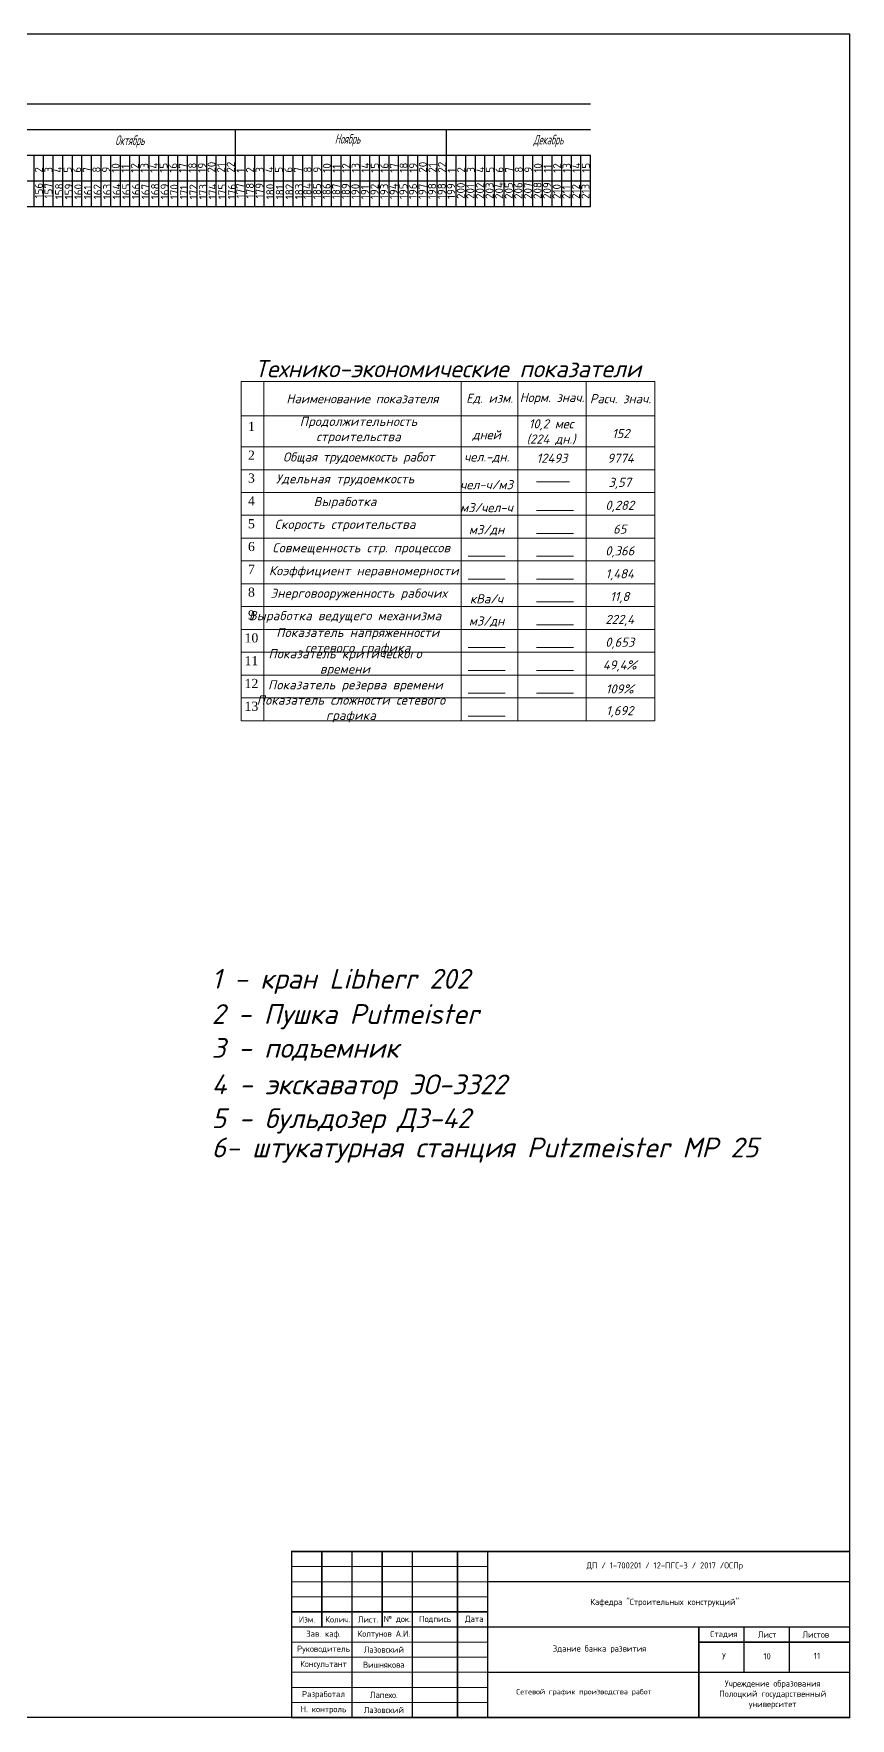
# Model space of a CAD drawing. Header units: millimetres. Extents: x 545956 to 559840, y 1708517 to 1711661.
# Drawn here: x 552818 to 553414, y 1708545 to 1709773 of the extents above; entities that cross this region are included whole.
import ezdxf

# ---------------------------------------------------------------- set-up
doc = ezdxf.new("R2010")
doc.units = ezdxf.units.MM
doc.header["$LTSCALE"] = 5
doc.layers.get('0').update_dxf_attribs({"lineweight": 30})
for name, color, linetype, lineweight in [('0.1 mm ISO', 7, 'Continuous', 9), ('0.5 mm ISO', 7, 'Continuous', 50), ('02 Тонкая линия', 3, 'Continuous', 25), ('ramochka', 18, 'Continuous', 50), ('text', 161, 'Continuous', 20), ('Краны с радиусами', 7, 'Continuous', 5), ('Тонкая', 250, 'Continuous', 5)]:
    doc.layers.add(name, color=color, linetype=linetype, lineweight=lineweight)
doc.styles.add('GOST 2.304', font='CS_Gost2304.shx', dxfattribs={"width": 0.75, "oblique": 10})
doc.styles.get("Standard").update_dxf_attribs({"font": 'isocpeur.ttf'})
doc.styles.add('style2', font='isocpeui.ttf')

msp = doc.modelspace()

# ---------------------------------------------------------------- linework, layer by layer
at = {"ltscale": 0.1}
for p, q in [((551698.1, 1709772.9), (553413.4, 1709772.9)), ((553413.4, 1709772.9), (553413.4, 1708545.3)), ((553413.4, 1708545.3), (551698.1, 1708545.3))]:
    msp.add_line(p, q, dxfattribs=at)
at = {"color": 7, "linetype": 'ByBlock', "ltscale": 0.4}
msp.add_line((552965.4, 1709684.4), (552965.4, 1709703), dxfattribs=at)
at = {"layer": '0.1 mm ISO'}
for p, q in [((553149.4, 1708655.3), (553006.4, 1708655.3)), ((553149.4, 1708644.3), (553006.4, 1708644.3)), ((553149.4, 1708633.3), (553006.4, 1708633.3)), ((553149.4, 1708600.3), (553006.4, 1708600.3)), ((553149.4, 1708589.3), (553006.4, 1708589.3)), ((553149.4, 1708578.3), (553006.4, 1708578.3)), ((553149.4, 1708567.3), (553006.4, 1708567.3)), ((553149.4, 1708556.3), (553006.4, 1708556.3))]:
    msp.add_line(p, q, dxfattribs=at)
at = {"layer": '0.5 mm ISO', "const_width": 1.1}
for points in [[(553006.4, 1708666.3), (553006.4, 1708545.3), (553413.4, 1708545.3), (553413.4, 1708666.3), (553006.4, 1708666.3)], [(553028.4, 1708666.3), (553028.4, 1708611.3)], [(553050.4, 1708666.3), (553050.4, 1708545.3)], [(553072.4, 1708666.3), (553072.4, 1708611.3)], [(553094.4, 1708666.3), (553094.4, 1708545.3)], [(553127.4, 1708666.3), (553127.4, 1708545.3)], [(553149.4, 1708666.3), (553149.4, 1708545.3)], [(553149.4, 1708644.3), (553413.4, 1708644.3)], [(553006.4, 1708622.3), (553149.4, 1708622.3)], [(553006.4, 1708611.3), (553149.4, 1708611.3)], [(553149.4, 1708611.3), (553413.4, 1708611.3)], [(553303.4, 1708611.3), (553303.4, 1708545.3)], [(553336.4, 1708611.3), (553336.4, 1708578.3)], [(553369.4, 1708611.3), (553369.4, 1708578.3)], [(553303.4, 1708600.3), (553413.4, 1708600.3)], [(553149.4, 1708578.3), (553413.4, 1708578.3)]]:
    msp.add_lwpolyline(points, dxfattribs=at)
at = {"layer": 'ramochka', "color": 7, "lineweight": 30}
for p, q in [((551708.2, 1709721.7), (553224.4, 1709721.7)), ((551708.2, 1709703), (553224.4, 1709703)), ((552965.4, 1709647), (552965.4, 1709703)), ((553119.4, 1709647), (553119.4, 1709703)), ((551708.2, 1709684.4), (553224.4, 1709684.4)), ((552818.4, 1709647), (552818.4, 1709684.4)), ((552825.4, 1709647), (552825.4, 1709684.4)), ((552832.4, 1709647), (552832.4, 1709684.4)), ((552839.4, 1709647), (552839.4, 1709684.4)), ((552846.4, 1709647), (552846.4, 1709684.4)), ((552853.4, 1709647), (552853.4, 1709684.4)), ((552860.4, 1709647), (552860.4, 1709684.4)), ((552867.4, 1709647), (552867.4, 1709684.4)), ((552874.4, 1709647), (552874.4, 1709684.4)), ((552881.4, 1709647), (552881.4, 1709684.4)), ((552888.4, 1709647), (552888.4, 1709684.4)), ((552888.4, 1709647), (552888.4, 1709684.4)), ((552895.4, 1709647), (552895.4, 1709684.4)), ((552902.4, 1709647), (552902.4, 1709684.4)), ((552909.4, 1709647), (552909.4, 1709684.4)), ((552916.4, 1709647), (552916.4, 1709684.4)), ((552923.4, 1709647), (552923.4, 1709684.4)), ((552930.4, 1709647), (552930.4, 1709684.4)), ((552937.4, 1709647), (552937.4, 1709684.4)), ((552944.4, 1709647), (552944.4, 1709684.4)), ((552951.4, 1709647), (552951.4, 1709684.4)), ((552958.4, 1709647), (552958.4, 1709684.4)), ((552972.4, 1709647), (552972.4, 1709684.4)), ((552979.4, 1709647), (552979.4, 1709684.4)), ((552986.4, 1709647), (552986.4, 1709684.4)), ((552993.4, 1709647), (552993.4, 1709684.4)), ((553000.4, 1709647), (553000.4, 1709684.4)), ((553007.4, 1709647), (553007.4, 1709684.4)), ((553014.4, 1709647), (553014.4, 1709684.4)), ((553021.4, 1709647), (553021.4, 1709684.4)), ((553028.4, 1709647), (553028.4, 1709684.4)), ((553035.4, 1709647), (553035.4, 1709684.4)), ((553042.4, 1709647), (553042.4, 1709684.4)), ((553049.4, 1709647), (553049.4, 1709684.4)), ((553056.4, 1709647), (553056.4, 1709684.4)), ((553063.4, 1709647), (553063.4, 1709684.4)), ((553070.4, 1709647), (553070.4, 1709684.4)), ((553077.4, 1709647), (553077.4, 1709684.4)), ((553084.4, 1709647), (553084.4, 1709684.4)), ((553091.4, 1709647), (553091.4, 1709684.4)), ((553098.4, 1709647), (553098.4, 1709684.4)), ((553105.4, 1709647), (553105.4, 1709684.4)), ((553112.4, 1709647), (553112.4, 1709684.4)), ((553119.4, 1709647), (553119.4, 1709684.4)), ((553126.4, 1709647), (553126.4, 1709684.4)), ((553133.4, 1709647), (553133.4, 1709684.4)), ((553140.4, 1709647), (553140.4, 1709684.4)), ((553147.4, 1709647), (553147.4, 1709684.4)), ((553154.4, 1709647), (553154.4, 1709684.4)), ((553161.4, 1709647), (553161.4, 1709684.4)), ((553168.4, 1709647), (553168.4, 1709684.4)), ((553175.4, 1709647), (553175.4, 1709684.4)), ((553175.4, 1709647), (553175.4, 1709684.4)), ((553182.4, 1709647), (553182.4, 1709684.4)), ((553189.4, 1709647), (553189.4, 1709684.4)), ((553189.4, 1709647), (553189.4, 1709684.4)), ((553196.4, 1709647), (553196.4, 1709684.4)), ((553196.4, 1709647), (553196.4, 1709684.4)), ((553203.4, 1709647), (553203.4, 1709684.4)), ((553203.4, 1709647), (553203.4, 1709684.4)), ((553210.4, 1709647), (553210.4, 1709684.4)), ((553210.4, 1709647), (553210.4, 1709684.4)), ((553217.4, 1709647), (553217.4, 1709684.4)), ((553217.4, 1709647), (553217.4, 1709684.4)), ((553224.4, 1709647), (553224.4, 1709684.4)), ((553224.4, 1709647), (553224.4, 1709684.4)), ((551708.2, 1709665.7), (553224.4, 1709665.7)), ((551744.3, 1709665.7), (553224.4, 1709665.7)), ((551708.2, 1709647), (553224.4, 1709647))]:
    msp.add_line(p, q, dxfattribs=at)
at = {"layer": 'Краны с радиусами'}
for p, q in [((552969.5, 1709519.4), (552969.5, 1709272)), ((552969.5, 1709519.4), (553271.2, 1709519.4)), ((552986.1, 1709519.4), (552986.1, 1709272)), ((553129.9, 1709272), (553129.9, 1709518.9)), ((553171.4, 1709519.4), (553171.4, 1709272)), ((553221.3, 1709519.4), (553221.3, 1709272)), ((553271.2, 1709519.4), (553271.2, 1709272)), ((553271.2, 1709494.3), (552969.5, 1709494.3)), ((553002.5, 1709494.3), (553213.1, 1709494.3)), ((552969.5, 1709471.7), (553271.2, 1709471.7)), ((553271.2, 1709455), (552969.5, 1709455)), ((553002.5, 1709455), (553271.2, 1709455)), ((552969.5, 1709438.4), (553271.2, 1709438.4)), ((552969.5, 1709438.4), (553271.2, 1709438.4)), ((553271.2, 1709438.4), (553002.5, 1709438.4)), ((552969.5, 1709421.8), (553271.2, 1709421.8)), ((552969.5, 1709421.8), (553271.2, 1709421.8)), ((552969.5, 1709405.1), (553271.2, 1709405.1)), ((552969.5, 1709405.1), (553271.2, 1709405.1)), ((552969.5, 1709388.5), (553271.2, 1709388.5)), ((552969.5, 1709388.5), (553271.2, 1709388.5)), ((552969.5, 1709371.8), (553271.2, 1709371.8)), ((552969.5, 1709371.8), (553271.2, 1709371.8)), ((552969.5, 1709355.2), (553271.2, 1709355.2)), ((552969.5, 1709355.2), (553271.2, 1709355.2)), ((552969.5, 1709338.6), (553271.2, 1709338.6)), ((552969.5, 1709338.6), (553271.2, 1709338.6)), ((552969.5, 1709321.9), (553271.2, 1709321.9)), ((552969.5, 1709321.9), (553271.2, 1709321.9)), ((552969.5, 1709305.3), (553271.2, 1709305.3)), ((552969.5, 1709305.3), (553271.2, 1709305.3)), ((552969.5, 1709288.6), (553271.2, 1709288.6)), ((552969.5, 1709288.6), (553271.2, 1709288.6)), ((552969.5, 1709272), (553271.2, 1709272)), ((552969.5, 1709272), (553271.2, 1709272))]:
    msp.add_line(p, q, dxfattribs=at)
at = {"layer": 'Тонкая', "linetype": 'ByBlock', "ltscale": 0.2}
for p, q in [((553184.9, 1709446.2), (553209, 1709446.2)), ((553185, 1709425.2), (553212, 1709425.2)), ((553185, 1709408.5), (553212, 1709408.5)), ((553135.1, 1709391.9), (553162, 1709391.9)), ((553185, 1709391.9), (553212, 1709391.9)), ((553135.1, 1709375.3), (553162, 1709375.3)), ((553185, 1709375.3), (553212, 1709375.3)), ((553185, 1709358.6), (553212, 1709358.6)), ((553185, 1709342), (553212, 1709342)), ((553135.1, 1709325.3), (553162, 1709325.3)), ((553185, 1709325.3), (553212, 1709325.3)), ((553135.1, 1709308.7), (553162, 1709308.7)), ((553185, 1709308.7), (553212, 1709308.7)), ((553135.1, 1709292.1), (553162, 1709292.1)), ((553185, 1709292.1), (553212, 1709292.1)), ((553135.1, 1709275.4), (553162, 1709275.4))]:
    msp.add_line(p, q, dxfattribs=at)

# ---------------------------------------------------------------- texts
at = {"style": 'style2'}
for s, p in [('1 - кран Libherr 202', (552948, 1709076.7)), ('2 - Пушка Putmeister', (552948, 1709051)), ('3 - подъемник', (552948, 1709026.3)), ('4 - экскаватор ЭО-3322', (552948, 1708999.7)), ('5 - бульдозер ДЗ-42', (552948, 1708975)), ('6- штукатурная станция Putzmeister MP 25', (552948, 1708953.7))]:
    msp.add_text(s, height=14.4, dxfattribs=at).set_placement(p)
at = {"layer": '0.1 mm ISO', "char_height": 3.85, "attachment_point": 5}
for s, insert, width in [('{\\H1.1667x;ДП / 1-700201 / 12-ПГС-3 / 2017 /ОСПр}', (553278.5, 1708655.6), 127.191), ('{\\H1.1667x;Кафедра "Строительных конструкций"}', (553278.5, 1708629), 127.191), ('{\\H1.1667x;Изм.}', (553017.5, 1708616.8), 22.997), ('{\\H1.1667x;Колич.}', (553040, 1708616.8), 22.997), ('{\\H1.1667x;Лист.}', (553062.1, 1708616.8), 22.997), ('\\pi-7.7,l15.4,t15.4;{\\H1.1667x;№^Iдок.}', (553079.6, 1708616.8), 30.2), ('{\\H1.1667x;Подпись}', (553111, 1708616.8), 22.997), ('{\\H1.1667x;Дата}', (553139.6, 1708616.8), 22.997), ('{\\H1.1667x;Зав. каф.}', (553029.6, 1708605.8), 42.382), ('{\\H1.1667x;Колтунов А.И.}', (553073.6, 1708605.8), 42.382), ('{\\H1.1667x;Стадия}', (553321.7, 1708605.8), 22.997), ('{\\H1.1667x;Лист}', (553353.2, 1708605.8), 22.997), ('{\\H1.1667x;Листов}', (553388.7, 1708605.8), 26.58), ('{\\H1.1667x;Руководитель}', (553029.6, 1708594.8), 42.382), ('{\\H1.1667x;Лазовский}', (553073.6, 1708594.8), 42.382), ('{\\H1.1667x;Здание банка развития}', (553231, 1708595), 141.816), ('{\\H1.1667x;У}', (553321.7, 1708590), 11.254), ('{\\H1.1667x;10}', (553353.2, 1708590), 6.85), ('{\\H1.1667x;11}', (553389.6, 1708590.3), 6.85), ('{\\H1.1667x;Консультант}', (553029.6, 1708583.8), 42.382), ('{\\H1.1667x;Вишнякова}', (553073.6, 1708583.8), 60.52), ('{\\C7;Сетевой график производства работ}', (553219.6, 1708563.6), 114.911), ('{\\H1.1667x;Учреждение образования Полоцкий государственный университет}', (553357.3, 1708562), 92.091), ('{\\H1.1667x;Н. контроль}', (553029.6, 1708550.8), 42.382), ('{\\H1.1667x;Разработал}', (553029.6, 1708561.8), 42.382), ('{\\H1.1667x;Лазовский}', (553073.6, 1708550.8), 42.382), ('{\\H1.1667x;Лапехо.}', (553073.6, 1708561.8), 42.382)]:
    msp.add_mtext(s, dxfattribs=dict(at, insert=insert, width=width))
at = {"layer": '02 Тонкая линия', "color": 7, "width": 0.0841, "attachment_point": 1, "rotation": 90}
for s, insert, char_height in [('{\\fISOCPEUR|b0|i0|c204|p34;2}', (552819, 1709671.6), 5.833), ('{\\fISOCPEUR|b0|i0|c204|p34;3}', (552826, 1709671.6), 5.833), ('{\\fISOCPEUR|b0|i0|c204|p34;4}', (552833, 1709671.6), 5.833), ('{\\fISOCPEUR|b0|i0|c204|p34;5}', (552840, 1709671.6), 5.833), ('{\\fISOCPEUR|b0|i0|c204|p34;6}', (552847, 1709671.6), 5.833), ('{\\fISOCPEUR|b0|i0|c204|p34;7}', (552854, 1709671.6), 5.833), ('{\\fISOCPEUR|b0|i0|c204|p34;8}', (552861, 1709671.6), 5.833), ('{\\fISOCPEUR|b0|i0|c204|p34;9}', (552868, 1709671.6), 5.833), ('{\\fISOCPEUR|b0|i0|c204|p34;10}', (552875, 1709671.6), 5.833), ('{\\fISOCPEUR|b0|i0|c204|p34;11}', (552882, 1709671.6), 5.833), ('{\\fISOCPEUR|b0|i0|c204|p34;12}', (552889, 1709671.6), 5.833), ('{\\fISOCPEUR|b0|i0|c204|p34;13}', (552896, 1709671.6), 5.833), ('{\\fISOCPEUR|b0|i0|c204|p34;14}', (552903, 1709671.6), 5.833), ('{\\fISOCPEUR|b0|i0|c204|p34;15}', (552910, 1709671.6), 5.833), ('{\\fISOCPEUR|b0|i0|c204|p34;16}', (552917, 1709671.6), 5.833), ('{\\fISOCPEUR|b0|i0|c204|p34;17}', (552924, 1709671.6), 5.833), ('{\\fISOCPEUR|b0|i0|c204|p34;18}', (552931, 1709671.6), 5.833), ('{\\fISOCPEUR|b0|i0|c204|p34;19}', (552938, 1709671.6), 5.833), ('{\\fISOCPEUR|b0|i0|c204|p34;20}', (552945, 1709671.6), 5.833), ('{\\fISOCPEUR|b0|i0|c204|p34;21}', (552952, 1709671.6), 5.833), ('{\\fISOCPEUR|b0|i0|c204|p34;22}', (552959, 1709671.6), 5.833), ('{\\fISOCPEUR|b0|i0|c204|p34;1}', (552966.1, 1709671.6), 5.833), ('{\\fISOCPEUR|b0|i0|c204|p34;2}', (552973.1, 1709671.6), 5.833), ('{\\fISOCPEUR|b0|i0|c204|p34;3}', (552980.1, 1709671.6), 5.833), ('{\\fISOCPEUR|b0|i0|c204|p34;4}', (552987.1, 1709671.6), 5.833), ('{\\fISOCPEUR|b0|i0|c204|p34;5}', (552994.1, 1709671.6), 5.833), ('{\\fISOCPEUR|b0|i0|c204|p34;6}', (553001.1, 1709671.6), 5.833), ('{\\fISOCPEUR|b0|i0|c204|p34;7}', (553008.1, 1709671.6), 5.833), ('{\\fISOCPEUR|b0|i0|c204|p34;8}', (553015.1, 1709671.6), 5.833), ('{\\fISOCPEUR|b0|i0|c204|p34;9}', (553022.1, 1709671.6), 5.833), ('{\\fISOCPEUR|b0|i0|c204|p34;10}', (553029.1, 1709671.6), 5.833), ('{\\fISOCPEUR|b0|i0|c204|p34;11}', (553036.1, 1709671.6), 5.833), ('{\\fISOCPEUR|b0|i0|c204|p34;12}', (553043.1, 1709671.6), 5.833), ('{\\fISOCPEUR|b0|i0|c204|p34;13}', (553050.1, 1709671.6), 5.833), ('{\\fISOCPEUR|b0|i0|c204|p34;14}', (553057.1, 1709671.6), 5.833), ('{\\fISOCPEUR|b0|i0|c204|p34;15}', (553064.1, 1709671.6), 5.833), ('{\\fISOCPEUR|b0|i0|c204|p34;16}', (553071.1, 1709671.6), 5.833), ('{\\fISOCPEUR|b0|i0|c204|p34;17}', (553078.1, 1709671.6), 5.833), ('{\\fISOCPEUR|b0|i0|c204|p34;18}', (553085.1, 1709671.6), 5.833), ('{\\fISOCPEUR|b0|i0|c204|p34;19}', (553092.1, 1709671.6), 5.833), ('{\\fISOCPEUR|b0|i0|c204|p34;20}', (553099.1, 1709671.6), 5.833), ('{\\fISOCPEUR|b0|i0|c204|p34;21}', (553106.1, 1709671.6), 5.833), ('{\\fISOCPEUR|b0|i0|c204|p34;22}', (553113.1, 1709671.6), 5.833), ('{\\fISOCPEUR|b0|i0|c204|p34;1}', (553120.1, 1709671.6), 5.833), ('{\\fISOCPEUR|b0|i0|c204|p34;2}', (553127.1, 1709671.6), 5.833), ('{\\fISOCPEUR|b0|i0|c204|p34;3}', (553134.1, 1709671.6), 5.833), ('{\\fISOCPEUR|b0|i0|c204|p34;4}', (553141.1, 1709671.6), 5.833), ('{\\fISOCPEUR|b0|i0|c204|p34;5}', (553148.1, 1709671.6), 5.833), ('{\\fISOCPEUR|b0|i0|c204|p34;6}', (553155.1, 1709671.6), 5.833), ('{\\fISOCPEUR|b0|i0|c204|p34;7}', (553162.1, 1709671.6), 5.833), ('{\\fISOCPEUR|b0|i0|c204|p34;8}', (553169.1, 1709671.6), 5.833), ('{\\fISOCPEUR|b0|i0|c204|p34;9}', (553176.1, 1709671.6), 5.833), ('{\\fISOCPEUR|b0|i0|c204|p34;10}', (553183.1, 1709671.6), 5.833), ('11', (553190.1, 1709671.6), 5.83), ('12', (553197.1, 1709671.6), 5.83), ('13', (553204.1, 1709671.6), 5.83), ('14', (553211.1, 1709671.6), 5.83), ('15', (553218.1, 1709671.6), 5.83), ('{\\fISOCPEUR|b0|i0|c204|p34;156}', (552819, 1709652.8), 5.833), ('{\\fISOCPEUR|b0|i0|c204|p34;157}', (552826, 1709652.8), 5.833), ('{\\fISOCPEUR|b0|i0|c204|p34;158}', (552833.8, 1709652.2), 5.833), ('{\\fISOCPEUR|b0|i0|c204|p34;159}', (552840.8, 1709652.2), 5.833), ('{\\fISOCPEUR|b0|i0|c204|p34;160}', (552847.8, 1709652.2), 5.833), ('{\\fISOCPEUR|b0|i0|c204|p34;161}', (552854.8, 1709652.2), 5.833), ('{\\fISOCPEUR|b0|i0|c204|p34;162}', (552861.8, 1709652.2), 5.833), ('{\\fISOCPEUR|b0|i0|c204|p34;163}', (552868.8, 1709652.2), 5.833), ('{\\fISOCPEUR|b0|i0|c204|p34;164}', (552875.8, 1709652.2), 5.833), ('{\\fISOCPEUR|b0|i0|c204|p34;165}', (552882.8, 1709652.2), 5.833), ('{\\fISOCPEUR|b0|i0|c204|p34;166}', (552889.8, 1709652.2), 5.833), ('{\\fISOCPEUR|b0|i0|c204|p34;167}', (552896.8, 1709652.2), 5.833), ('{\\fISOCPEUR|b0|i0|c204|p34;168}', (552903.8, 1709652.2), 5.833), ('{\\fISOCPEUR|b0|i0|c204|p34;169}', (552910.8, 1709652.2), 5.833), ('{\\fISOCPEUR|b0|i0|c204|p34;170}', (552917.8, 1709652.2), 5.833), ('{\\fISOCPEUR|b0|i0|c204|p34;171}', (552924.8, 1709652.2), 5.833), ('{\\fISOCPEUR|b0|i0|c204|p34;172}', (552931.8, 1709652.2), 5.833), ('{\\fISOCPEUR|b0|i0|c204|p34;173}', (552938.8, 1709652.2), 5.833), ('{\\fISOCPEUR|b0|i0|c204|p34;174}', (552945.8, 1709652.2), 5.833), ('{\\fISOCPEUR|b0|i0|c204|p34;175}', (552952.8, 1709652.2), 5.833), ('{\\fISOCPEUR|b0|i0|c204|p34;176}', (552959.8, 1709652.2), 5.833), ('{\\fISOCPEUR|b0|i0|c204|p34;177}', (552966, 1709652.8), 5.833), ('{\\fISOCPEUR|b0|i0|c204|p34;178}', (552973, 1709652.8), 5.833), ('{\\fISOCPEUR|b0|i0|c204|p34;179}', (552980, 1709652.8), 5.833), ('{\\fISOCPEUR|b0|i0|c204|p34;180}', (552987.8, 1709652.2), 5.833), ('{\\fISOCPEUR|b0|i0|c204|p34;181}', (552994.8, 1709652.2), 5.833), ('{\\fISOCPEUR|b0|i0|c204|p34;182}', (553001.8, 1709652.2), 5.833), ('{\\fISOCPEUR|b0|i0|c204|p34;183}', (553008.8, 1709652.2), 5.833), ('{\\fISOCPEUR|b0|i0|c204|p34;184}', (553014.9, 1709652.3), 5.833), ('{\\fISOCPEUR|b0|i0|c204|p34;185}', (553021.9, 1709652.3), 5.833), ('{\\fISOCPEUR|b0|i0|c204|p34;186}', (553028.9, 1709652.3), 5.833), ('{\\fISOCPEUR|b0|i0|c204|p34;187}', (553035.9, 1709652.3), 5.833), ('{\\fISOCPEUR|b0|i0|c204|p34;189}', (553042.9, 1709652.3), 5.833), ('{\\fISOCPEUR|b0|i0|c204|p34;190}', (553049.9, 1709652.3), 5.833), ('{\\fISOCPEUR|b0|i0|c204|p34;191}', (553056.9, 1709652.3), 5.833), ('{\\fISOCPEUR|b0|i0|c204|p34;192}', (553063.9, 1709652.3), 5.833), ('{\\fISOCPEUR|b0|i0|c204|p34;193}', (553070.9, 1709652.3), 5.833), ('{\\fISOCPEUR|b0|i0|c204|p34;194}', (553077.9, 1709652.3), 5.833), ('{\\fISOCPEUR|b0|i0|c204|p34;195}', (553084.9, 1709652.3), 5.833), ('{\\fISOCPEUR|b0|i0|c204|p34;196}', (553091.9, 1709652.3), 5.833), ('{\\fISOCPEUR|b0|i0|c204|p34;197}', (553098.9, 1709652.3), 5.833), ('{\\fISOCPEUR|b0|i0|c204|p34;198}', (553105.9, 1709652.3), 5.833), ('{\\fISOCPEUR|b0|i0|c204|p34;198}', (553112.9, 1709652.3), 5.833), ('{\\fISOCPEUR|b0|i0|c204|p34;199}', (553119.8, 1709652.4), 5.833), ('{\\fISOCPEUR|b0|i0|c204|p34;200}', (553126.8, 1709652.4), 5.833), ('{\\fISOCPEUR|b0|i0|c204|p34;201}', (553133.8, 1709652.4), 5.833), ('{\\fISOCPEUR|b0|i0|c204|p34;202}', (553140.8, 1709652.4), 5.833), ('{\\fISOCPEUR|b0|i0|c204|p34;203}', (553147.8, 1709652.4), 5.833), ('{\\fISOCPEUR|b0|i0|c204|p34;204}', (553154.8, 1709652.4), 5.833), ('{\\fISOCPEUR|b0|i0|c204|p34;205}', (553161.8, 1709652.4), 5.833), ('{\\fISOCPEUR|b0|i0|c204|p34;206}', (553168.8, 1709652.4), 5.833), ('{\\fISOCPEUR|b0|i0|c204|p34;207}', (553175.8, 1709652.4), 5.833), ('{\\fISOCPEUR|b0|i0|c204|p34;208}', (553182.8, 1709652.4), 5.833), ('209', (553189.8, 1709652.4), 5.83), ('210', (553196.8, 1709652.4), 5.83), ('211', (553203.8, 1709652.4), 5.83), ('212', (553210.8, 1709652.4), 5.83), ('213', (553217.8, 1709652.4), 5.83)]:
    msp.add_mtext(s, dxfattribs=dict(at, insert=insert, char_height=char_height))
at = {"layer": 'text', "color": 7, "ltscale": 0.5, "char_height": 7, "width": 77, "attachment_point": 5, "style": 'GOST 2.304'}
for s, insert in [('{\\Q15;Октябрь}', (552888.3, 1709694.3)), ('{\\Q15;Ноябрь}', (553047.1, 1709695.3)), ('{\\Q15;Декабрь}', (553193.6, 1709694.7))]:
    msp.add_mtext(s, dxfattribs=dict(at, insert=insert))
at = {"layer": 'Краны с радиусами', "style": 'style2'}
for s, insert, char_height, width, attachment_point in [('  Технико-экономические показатели', (552963.6, 1709534.9), 12.48, 337.621, 1), ('Норм. знач.', (553196.3, 1709506.8), 6.656, 141.663, 5), ('Наименование показателя', (553058, 1709506.8), 6.656, 141.663, 5), ('Ед. изм.', (553150.7, 1709506.6), 6.66, 141.663, 5), ('Расч. знач.', (553246.2, 1709506.8), 6.656, 141.663, 5), ('{\\fTimes New Roman|b0|i0|c204|p18;1}', (552977, 1709486.6), 6.656, 141.663, 5), ('{\\T1.05;Продолжительность строительства}', (553055.2, 1709483.8), 6.656, 141.663, 5), ('10,2 мес (224 дн.)', (553195.6, 1709482.4), 6.656, 43.559, 5), ('дней', (553148.6, 1709480), 6.66, 141.663, 5), ('152', (553246.5, 1709481.4), 6.66, 141.663, 5), ('{\\fTimes New Roman|b0|i0|c204|p18;2}', (552977, 1709465.6), 6.656, 141.663, 5), ('Общая трудоемкость работ', (553055.2, 1709463.4), 6.656, 141.663, 5), ('чел.-дн.', (553148.6, 1709463.8), 6.66, 141.663, 5), ('12493', (553196.3, 1709463.4), 6.66, 141.663, 5), ('9774', (553246.2, 1709463.4), 6.66, 141.663, 5), ('{\\fTimes New Roman|b0|i0|c204|p18;3}', (552977, 1709448.9), 6.656, 141.663, 5), ('{\\T1.05;Удельная трудоемкость}', (553045.4, 1709447.5), 6.656, 141.663, 5), ('чел-ч/м3', (553148.5, 1709444.1), 6.66, 141.663, 5), ('3,57', (553245.7, 1709445), 6.66, 141.663, 5), ('{\\fTimes New Roman|b0|i0|c204|p18;4}', (552977, 1709432.3), 6.656, 141.663, 5), ('{\\T1.05;Выработка}', (553045.4, 1709430.9), 6.656, 141.663, 5), ('м3/чел-ч', (553148.5, 1709427.4), 6.66, 141.663, 5), ('0,282', (553245.7, 1709428.3), 6.66, 141.663, 5), ('{\\fTimes New Roman|b0|i0|c204|p18;5}', (552977, 1709415.6), 6.656, 141.663, 5), ('{\\T1.05;Скорость строительства}', (553045.4, 1709414.3), 6.656, 141.663, 5), ('м3/дн', (553148.5, 1709410.8), 6.66, 141.663, 5), ('65', (553245.7, 1709411.7), 6.66, 141.663, 5), ('{\\fTimes New Roman|b0|i0|c204|p18;6}', (552977, 1709399), 6.656, 141.663, 5), ('{\\T1.05;Совмещенность стр. процессов}', (553057.2, 1709397.2), 6.656, 141.663, 5), ('0,366', (553245.7, 1709395.1), 6.66, 141.663, 5), ('{\\fTimes New Roman|b0|i0|c204|p18;7}', (552977, 1709382.4), 6.656, 141.663, 5), ('{\\T1.05;Коэффициент неравномерности}', (553059.1, 1709380.5), 6.656, 165.811, 5), ('1,484', (553245.7, 1709378.4), 6.66, 141.663, 5), ('{\\fTimes New Roman|b0|i0|c204|p18;8}', (552977, 1709365.7), 6.656, 141.663, 5), ('{\\T1.05;Энерговооруженность рабочих}', (553055.3, 1709364.1), 6.656, 141.663, 5), ('кВа/ч', (553148.5, 1709360.9), 6.66, 141.663, 5), ('11,8', (553245.7, 1709361.8), 6.66, 141.663, 5), ('{\\fTimes New Roman|b0|i0|c204|p18;9}', (552977, 1709349.1), 6.656, 141.663, 5), ('{\\T1.05;Выработка ведущего механизма}', (553045.4, 1709347.7), 6.656, 141.663, 5), ('{\\T1.05;Показатель напряженности сетевого графика}', (553054.7, 1709329.9), 6.656, 141.663, 5), ('м3/дн', (553148.5, 1709344.2), 6.66, 141.663, 5), ('222,4', (553245.7, 1709345.1), 6.66, 141.663, 5), ('{\\fTimes New Roman|b0|i0|c204|p18;10}', (552977, 1709332.4), 6.656, 141.663, 5), ('0,653', (553245.7, 1709328.5), 6.66, 141.663, 5), ('{\\fTimes New Roman|b0|i0|c204|p18;11}', (552977, 1709315.8), 6.656, 141.663, 5), ('{\\T1.05;Показатель критического времени}', (553045.4, 1709314.4), 6.656, 141.663, 5), ('49,4%', (553245.7, 1709311.9), 6.66, 141.663, 5), ('{\\fTimes New Roman|b0|i0|c204|p18;12}', (552977, 1709299.2), 6.656, 141.663, 5), ('{\\T1.05;Показатель сложности сетевого графика}', (553049.7, 1709280.6), 6.656, 141.663, 5), ('{\\T1.05;Показатель резерва времени}', (553053, 1709297.3), 6.656, 141.663, 5), ('109%', (553245.7, 1709295.2), 6.66, 141.663, 5), ('{\\fTimes New Roman|b0|i0|c204|p18;13}', (552977, 1709282.5), 6.656, 141.663, 5), ('1,692', (553245.7, 1709278.6), 6.66, 141.663, 5)]:
    msp.add_mtext(s, dxfattribs=dict(at, insert=insert, char_height=char_height, width=width, attachment_point=attachment_point))

doc.saveas('drawing.dxf')
